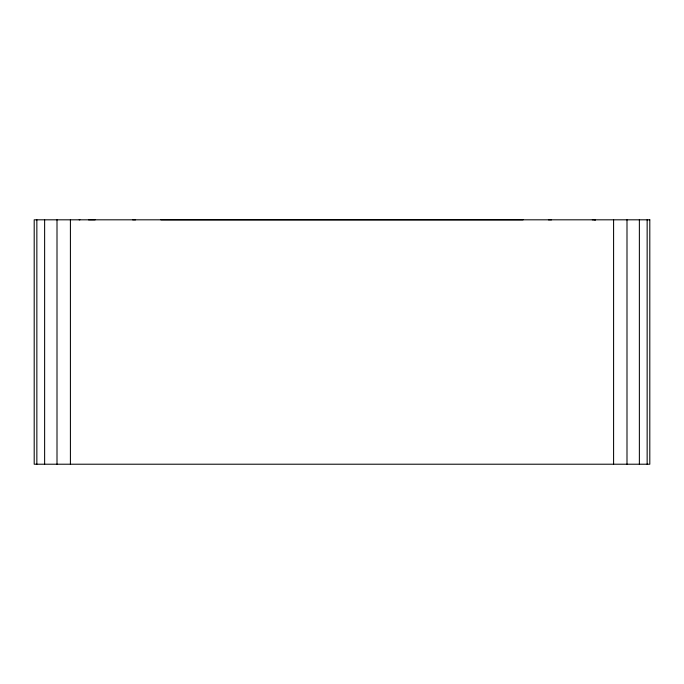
<?xml version="1.0" encoding="UTF-8"?>
<svg xmlns="http://www.w3.org/2000/svg" width="684" height="684" viewBox="0 0 684 684"><rect width="100%" height="100%" fill="white"/><g stroke="black" fill="none" stroke-linecap="round" stroke-linejoin="round"><path stroke-width="1.03" d="M160.945 219.812L523.055 219.812M79.173 219.812L79.9 219.812M88.518 219.812L95.144 219.812M132.628 219.812L135.586 219.812M548.406 219.812L551.561 219.812M592.327 219.812L595.482 219.812L594.678 219.812M647.149 219.812L647.149 464.214M639.369 219.812L639.369 464.214M626.997 219.812L626.997 464.214M613.591 219.812L613.591 464.214M70.409 219.812L70.409 464.214M57.003 219.812L57.003 464.214M44.631 219.812L44.631 464.214M36.851 219.812L36.851 464.214M649.8 219.812L34.2 219.812L34.2 464.214L649.8 464.214L649.8 219.812"/></g></svg>
